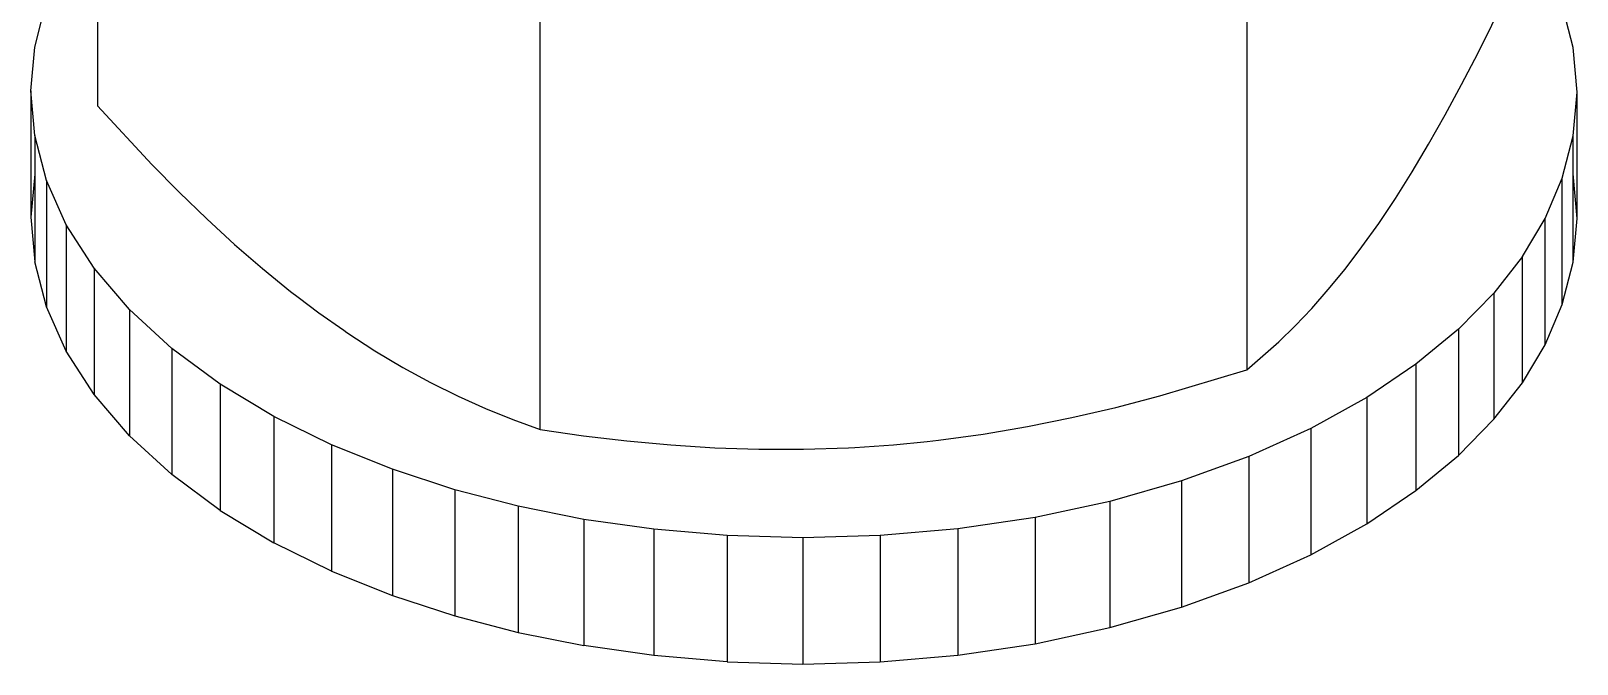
# Model space of a CAD drawing. Header units: millimetres. Extents: x 153 to 4750, y 92 to 3343.
# Drawn here: x 3077.33 to 3097.33, y 2341.98 to 2350.18 of the extents above; entities that cross this region are included whole.
import ezdxf

# ---------------------------------------------------------------- set-up
doc = ezdxf.new("R2010")
doc.units = ezdxf.units.MM

msp = doc.modelspace()

# ---------------------------------------------------------------- linework, layer by layer
for p, q in [((3078.19, 2351.719), (3078.19, 2349.204)), ((3093.058, 2351.155), (3093.058, 2345.79)), ((3096.051, 2349.893), (3096.471, 2350.746)), ((3077.381, 2349.966), (3077.521, 2350.513)), ((3097.282, 2349.96), (3097.131, 2350.541)), ((3083.917, 2345.019), (3083.917, 2350.384)), ((3077.331, 2349.4), (3077.381, 2349.966)), ((3095.838, 2349.484), (3096.051, 2349.893)), ((3097.331, 2349.382), (3097.282, 2349.96)), ((3077.38, 2348.822), (3077.331, 2349.4)), ((3077.331, 2349.4), (3077.331, 2347.767)), ((3095.625, 2349.089), (3095.838, 2349.484)), ((3078.19, 2349.204), (3078.894, 2348.448)), ((3097.281, 2348.816), (3097.331, 2349.382)), ((3097.331, 2347.749), (3097.331, 2349.382)), ((3095.411, 2348.711), (3095.625, 2349.089)), ((3077.531, 2348.241), (3077.38, 2348.822)), ((3077.38, 2348.822), (3077.38, 2348.321)), ((3097.14, 2348.269), (3097.281, 2348.816)), ((3097.282, 2348.327), (3097.281, 2348.816)), ((3095.196, 2348.351), (3095.411, 2348.711)), ((3078.894, 2348.448), (3079.249, 2348.089)), ((3077.38, 2348.321), (3077.331, 2347.767)), ((3077.38, 2348.321), (3077.38, 2347.189)), ((3077.788, 2347.666), (3077.531, 2348.241)), ((3077.531, 2348.241), (3077.531, 2346.608)), ((3094.981, 2348.008), (3095.196, 2348.351)), ((3096.917, 2347.748), (3097.14, 2348.269)), ((3097.14, 2346.636), (3097.14, 2348.269)), ((3097.281, 2347.183), (3097.282, 2348.327)), ((3097.331, 2347.749), (3097.282, 2348.327)), ((3079.249, 2348.089), (3079.606, 2347.744)), ((3094.765, 2347.684), (3094.981, 2348.008)), ((3077.331, 2347.767), (3077.38, 2347.189)), ((3078.147, 2347.106), (3077.788, 2347.666)), ((3077.788, 2347.666), (3077.788, 2346.033)), ((3079.606, 2347.744), (3079.964, 2347.414)), ((3094.547, 2347.38), (3094.765, 2347.684)), ((3096.623, 2347.258), (3096.917, 2347.748)), ((3096.917, 2346.115), (3096.917, 2347.748)), ((3097.281, 2347.183), (3097.331, 2347.749)), ((3079.964, 2347.414), (3080.325, 2347.101)), ((3094.33, 2347.094), (3094.547, 2347.38)), ((3096.623, 2347.258), (3096.253, 2346.784)), ((3096.623, 2345.625), (3096.623, 2347.258)), ((3077.531, 2346.608), (3077.38, 2347.189)), ((3078.605, 2346.571), (3078.147, 2347.106)), ((3078.147, 2347.106), (3078.147, 2345.473)), ((3080.325, 2347.101), (3080.689, 2346.805)), ((3094.113, 2346.829), (3094.33, 2347.094)), ((3097.14, 2346.636), (3097.281, 2347.183)), ((3080.689, 2346.805), (3080.789, 2346.733)), ((3093.898, 2346.585), (3094.113, 2346.829)), ((3077.788, 2346.033), (3077.531, 2346.608)), ((3080.789, 2346.733), (3081.054, 2346.528)), ((3096.253, 2346.784), (3095.795, 2346.317)), ((3096.253, 2346.784), (3096.253, 2345.151)), ((3096.917, 2346.115), (3097.14, 2346.636)), ((3079.153, 2346.068), (3078.605, 2346.571)), ((3078.605, 2346.571), (3078.605, 2344.938)), ((3081.054, 2346.528), (3081.378, 2346.305)), ((3093.685, 2346.361), (3093.898, 2346.585)), ((3081.378, 2346.305), (3081.418, 2346.272)), ((3081.418, 2346.272), (3081.781, 2346.037)), ((3093.475, 2346.155), (3093.685, 2346.361)), ((3095.795, 2346.317), (3095.247, 2345.864)), ((3095.795, 2346.317), (3095.795, 2344.684)), ((3078.147, 2345.473), (3077.788, 2346.033)), ((3079.78, 2345.606), (3079.153, 2346.068)), ((3079.153, 2346.068), (3079.153, 2344.435)), ((3081.781, 2346.037), (3082.142, 2345.823)), ((3093.058, 2345.79), (3093.475, 2346.155)), ((3096.623, 2345.625), (3096.917, 2346.115)), ((3082.142, 2345.823), (3082.5, 2345.628)), ((3095.247, 2345.864), (3094.61, 2345.433)), ((3095.247, 2345.864), (3095.247, 2344.231)), ((3080.474, 2345.188), (3079.78, 2345.606)), ((3079.78, 2345.606), (3079.78, 2343.973)), ((3082.5, 2345.628), (3082.857, 2345.452)), ((3091.932, 2345.453), (3093.058, 2345.79)), ((3096.253, 2345.151), (3096.623, 2345.625)), ((3078.605, 2344.938), (3078.147, 2345.473)), ((3082.857, 2345.452), (3083.212, 2345.292)), ((3091.365, 2345.305), (3091.932, 2345.453)), ((3094.61, 2345.433), (3093.888, 2345.032)), ((3094.61, 2345.433), (3094.61, 2343.8)), ((3083.212, 2345.292), (3083.565, 2345.149)), ((3090.796, 2345.173), (3091.365, 2345.305)), ((3081.221, 2344.821), (3080.474, 2345.188)), ((3080.474, 2345.188), (3080.474, 2343.555)), ((3083.565, 2345.149), (3083.917, 2345.019)), ((3083.917, 2345.019), (3084.478, 2344.939)), ((3089.648, 2344.959), (3090.224, 2345.057)), ((3090.224, 2345.057), (3090.796, 2345.173)), ((3093.888, 2345.032), (3093.086, 2344.67)), ((3093.888, 2345.032), (3093.888, 2343.399)), ((3095.795, 2344.684), (3096.253, 2345.151)), ((3079.153, 2344.435), (3078.605, 2344.938)), ((3082.006, 2344.504), (3081.221, 2344.821)), ((3081.221, 2344.821), (3081.221, 2343.188)), ((3084.478, 2344.939), (3085.041, 2344.872)), ((3085.041, 2344.872), (3085.607, 2344.82)), ((3085.607, 2344.82), (3086.176, 2344.783)), ((3087.987, 2344.788), (3088.487, 2344.821)), ((3088.487, 2344.821), (3088.924, 2344.865)), ((3088.924, 2344.865), (3089.07, 2344.88)), ((3089.07, 2344.88), (3089.648, 2344.959)), ((3086.176, 2344.783), (3086.748, 2344.764)), ((3086.748, 2344.764), (3087.325, 2344.763)), ((3087.325, 2344.763), (3087.905, 2344.782)), ((3087.905, 2344.782), (3087.987, 2344.788)), ((3093.086, 2344.67), (3092.216, 2344.353)), ((3093.086, 2344.67), (3093.086, 2343.037)), ((3095.247, 2344.231), (3095.795, 2344.684)), ((3079.78, 2343.973), (3079.153, 2344.435)), ((3082.815, 2344.24), (3082.006, 2344.504)), ((3082.006, 2344.504), (3082.006, 2342.871)), ((3083.635, 2344.026), (3082.815, 2344.24)), ((3082.815, 2344.24), (3082.815, 2342.607)), ((3092.216, 2344.353), (3091.288, 2344.089)), ((3092.216, 2344.353), (3092.216, 2342.72)), ((3094.61, 2343.8), (3095.247, 2344.231)), ((3084.485, 2343.856), (3083.635, 2344.026)), ((3083.635, 2344.026), (3083.635, 2342.393)), ((3091.288, 2344.089), (3090.319, 2343.881)), ((3091.288, 2344.089), (3091.288, 2342.456)), ((3079.78, 2343.973), (3080.474, 2343.555)), ((3085.388, 2343.728), (3084.485, 2343.856)), ((3084.485, 2343.856), (3084.485, 2342.223)), ((3090.319, 2343.881), (3089.322, 2343.733)), ((3090.319, 2343.881), (3090.319, 2342.248)), ((3093.888, 2343.399), (3094.61, 2343.8)), ((3086.335, 2343.646), (3085.388, 2343.728)), ((3085.388, 2343.728), (3085.388, 2342.095)), ((3087.315, 2343.618), (3086.335, 2343.646)), ((3086.335, 2343.646), (3086.335, 2342.013)), ((3088.316, 2343.646), (3087.315, 2343.618)), ((3087.315, 2343.618), (3087.315, 2341.985)), ((3089.322, 2343.733), (3088.316, 2343.646)), ((3088.316, 2343.646), (3088.316, 2342.013)), ((3089.322, 2343.733), (3089.322, 2342.1)), ((3081.221, 2343.188), (3080.474, 2343.555)), ((3093.086, 2343.037), (3093.888, 2343.399)), ((3081.221, 2343.188), (3082.006, 2342.871)), ((3092.216, 2342.72), (3093.086, 2343.037)), ((3082.006, 2342.871), (3082.815, 2342.607)), ((3082.815, 2342.607), (3083.635, 2342.393)), ((3091.288, 2342.456), (3092.216, 2342.72)), ((3090.319, 2342.248), (3091.288, 2342.456)), ((3083.635, 2342.393), (3084.485, 2342.223)), ((3085.388, 2342.095), (3084.485, 2342.223)), ((3089.322, 2342.1), (3090.319, 2342.248)), ((3086.335, 2342.013), (3085.388, 2342.095)), ((3086.335, 2342.013), (3087.315, 2341.985)), ((3087.315, 2341.985), (3088.316, 2342.013)), ((3088.316, 2342.013), (3089.322, 2342.1))]:
    msp.add_line(p, q)

doc.saveas('drawing.dxf')
